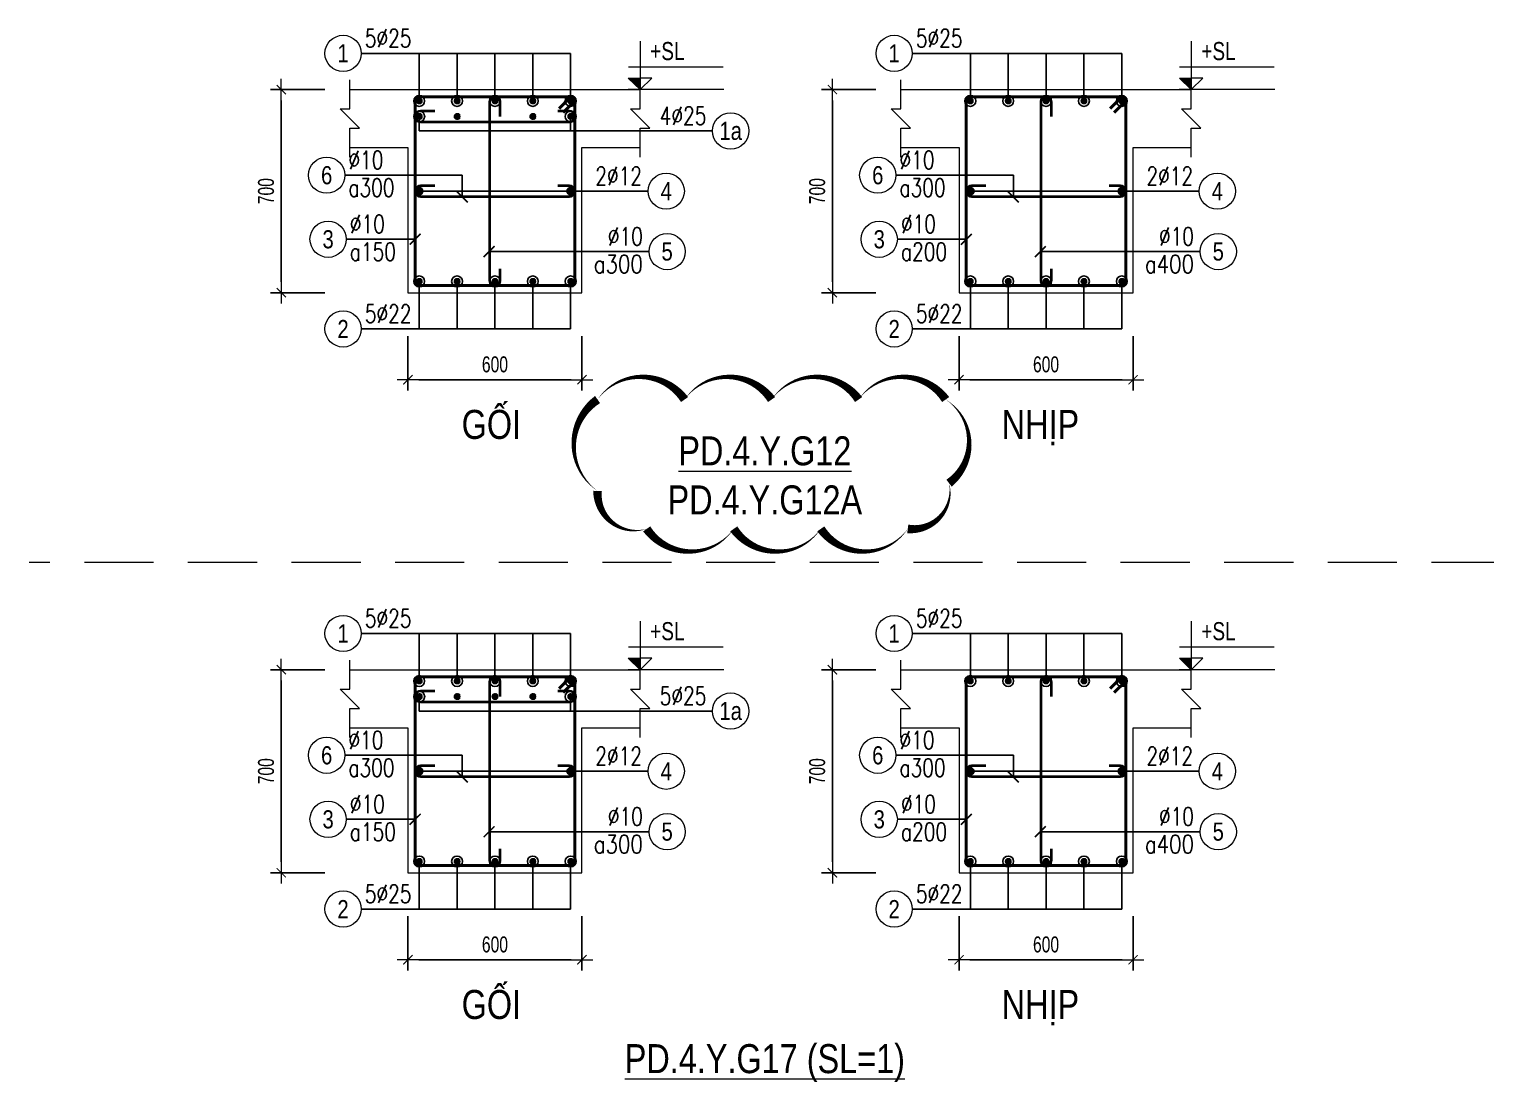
# Model space of a CAD drawing. Header units: millimetres. Extents: x 0 to 264070, y -218202 to 27271.
# Drawn here: x 225114 to 230135, y -217993 to -214363 of the extents above; entities that cross this region are included whole.
import ezdxf
from ezdxf.enums import TextEntityAlignment as Align

# ---------------------------------------------------------------- set-up
doc = ezdxf.new("R2010")
doc.units = ezdxf.units.MM
doc.header["$PDMODE"] = 3
doc.linetypes.add('HIDDEN2', pattern=[4.762499999999999, 3.175, -1.5875])
doc.layers.get('0').update_dxf_attribs({"lineweight": 20})
doc.layers.get('Defpoints').update_dxf_attribs({"color": 151, "lineweight": 9})
doc.layers.add('2020-08-14', color=6, linetype='Continuous', lineweight=20, plot=False)
for name, color, linetype, lineweight in [('NDC_S_ANNO', 7, 'Continuous', 20), ('NDC_S_CONTINUOUS', 3, 'Continuous', 20), ('NDC_S_DIM', 1, 'Continuous', 15), ('NDC_S_HIDDEN', 8, 'HIDDEN2', 13), ('NDC_S_REBAR', 4, 'Continuous', 35), ('NDC_S_STIRRUP', 4, 'Continuous', 40), ('NDC_S_TEXT SYMBOL', 7, 'Continuous', 20), ('NDC_S_THIN LINE', 8, 'Continuous', 9), ('NDC_S_VN TEXT', 7, 'Continuous', 20)]:
    doc.layers.add(name, color=color, linetype=linetype, lineweight=lineweight)
doc.styles.add('ARIAL', font='arial.ttf', dxfattribs={"width": 0.8})
doc.styles.add('NDC_ANNO', font='', dxfattribs={"width": 0.8})
doc.styles.add('NDC_DIM', font='', dxfattribs={"width": 0.75})
doc.styles.add('NDC_EN TXT', font='romans.shx', dxfattribs={"width": 0.8})
doc.styles.get('NDC_ANNO').set_extended_font_data('Dotum')
doc.styles.get('NDC_DIM').set_extended_font_data('Dotum')
doc.dimstyles.new('NDC_dim_25', dxfattribs={"dimscale": 25, "dimtxt": 2.2, "dimasz": 1.5, "dimexe": 1.5, "dimexo": 2.5, "dimgap": 1, "dimtad": 1, "dimdec": 0, "dimzin": 0, "dimdsep": 46, "dimtxsty": 'NDC_DIM', "dimblk": 'DIMMARK', "dimcen": 0.09, "dimdle": 1.2, "dimclrd": 1, "dimclre": 1, "dimclrt": 3, "dimadec": 0, "dimazin": 0, "dimtfac": 1, "dimtdec": 0, "dimtix": 1, "dimtofl": 0, "dimtmove": 0, "dimatfit": 3, "dimfxl": 6, "dimfxlon": 1, "dimtolj": 1, "dimtzin": 0, "dimarcsym": 0})

# ---------------------------------------------------------------- blocks, each defined once
blk = doc.blocks.new('kata_block_THEP')
at = {"layer": 'NDC_S_REBAR', "color": 0}
for p, q in [((-0.5, 0), (0.5, 0)), ((-0.3535533905960619, 0.353553390592424), (0.3535533905960619, -0.353553390592424)), ((0.3535533905960619, 0.353553390592424), (-0.3535533905960619, -0.353553390592424)), ((0, 0.5), (0, -0.5))]:
    blk.add_line(p, q, dxfattribs=at)
at = {"layer": 'NDC_S_REBAR', "color": 0, "const_width": 0.08333333333333334}
blk.add_lwpolyline([(-0.5, -1.818989403545856e-12, 1), (0.5000000000145519, -1.818989403545856e-12, 1), (-0.5, -1.818989403545856e-12, 1)], format="xyb", dxfattribs=at)
blk = doc.blocks.new('*U239')
blk.add_circle((2.5, 0), 2.5)
at = {"layer": 'NDC_S_VN TEXT', "color": 3, "style": 'NDC_EN TXT', "width": 0.75}
blk.add_attdef('DK2', text='', height=2.5, dxfattribs=at).set_placement((-0.85, 0.8455043070534884), align=Align.RIGHT)
at = {"layer": 'NDC_S_VN TEXT', "color": 7, "style": 'ARIAL', "width": 0.8}
blk.add_attdef('SH3', text='', height=2.5, dxfattribs=at).set_placement((2.5, 0), align=Align.MIDDLE)
blk = doc.blocks.new('*U240')
blk.add_circle((-2.5, 0), 2.5)
at = {"layer": 'NDC_S_VN TEXT', "color": 3, "style": 'NDC_EN TXT', "width": 0.75}
blk.add_attdef('DK1', (0.5, 0.8455043070534884), '', height=2.5, dxfattribs=at)
at = {"layer": 'NDC_S_VN TEXT', "color": 7, "style": 'ARIAL', "width": 0.8}
blk.add_attdef('SH2', text='', height=2.5, dxfattribs=at).set_placement((-2.5, 0), align=Align.MIDDLE)
blk = doc.blocks.new('*U241')
blk.add_circle((-2.5, 0), 2.5)
at = {"layer": 'NDC_S_VN TEXT', "color": 3, "style": 'NDC_EN TXT', "width": 0.75}
for tag, p in [('DK1', (0.5, 0.8455043070534884)), ('KC1', (0.5, -2.972544307831413))]:
    blk.add_attdef(tag, p, '', height=2.5, dxfattribs=at)
at = {"layer": 'NDC_S_VN TEXT', "color": 7, "style": 'ARIAL', "width": 0.8}
blk.add_attdef('SH2', text='', height=2.5, dxfattribs=at).set_placement((-2.5, 0), align=Align.MIDDLE)
blk = doc.blocks.new('*U321')
blk.add_circle((2.5, 0), 2.5)
at = {"layer": 'NDC_S_VN TEXT', "color": 3, "style": 'NDC_EN TXT'}
for tag, width, p in [('DK2', 0.75, (-0.85, 0.8455043070534884)), ('KC2', 0.8, (-0.85, -2.972544307831413))]:
    blk.add_attdef(tag, text='', height=2.5, dxfattribs=dict(at, width=width)).set_placement(p, align=Align.RIGHT)
at = {"layer": 'NDC_S_VN TEXT', "color": 7, "style": 'ARIAL', "width": 0.8}
blk.add_attdef('SH3', text='', height=2.5, dxfattribs=at).set_placement((2.5, 0), align=Align.MIDDLE)
blk = doc.blocks.new('DIMMARK')
at = {"layer": 'NDC_S_DIM', "color": 1}
blk.add_line((-1.5, 0), (1, 0), dxfattribs=at)
at = {"layer": 'NDC_S_DIM', "color": 2, "const_width": 0.1}
blk.add_lwpolyline([(-0.4242640687119285, -0.4242640687119285), (0.4242640687119285, 0.4242640687119285)], dxfattribs=at)
blk = doc.blocks.new('kata_block_TD')
at = {"color": 6, "linetype": 'ByBlock', "lineweight": -2, "style": 'ARIAL', "width": 0.8}
blk.add_attdef('SECTDET2', text='', height=5, dxfattribs=at).set_placement((0, 7.970649532882817), align=Align.CENTER)
at = {"color": 0, "linetype": 'ByBlock', "lineweight": -2, "style": 'ARIAL', "width": 0.8}
blk.add_attdef('SECTDET1', text='', height=5, dxfattribs=at).set_placement((0, 1.470649532882817), align=Align.CENTER)
at = {"color": 3, "lineweight": 25, "style": 'ARIAL', "width": 0.8}
blk.add_attdef('SSCALE', text='', height=2.5, dxfattribs=at).set_placement((0, -3.998868953555331), align=Align.CENTER)
blk = doc.blocks.new('*D820')
at = {"layer": 'Defpoints', "color": 0, "transparency": 16777216}
for p in [(228389.1225174305, -214572.0773442238), (227883.1225174305, -215272.0773442238), (228389.1225174305, -215272.0773442238)]:
    blk.add_point(p, dxfattribs=at)
at = {"layer": 'NDC_S_DIM', "color": 1, "lineweight": -2, "transparency": 16777216}
for p, q in [((228033.1225174305, -214572.0773442238), (227845.6225174305, -214572.0773442238)), ((227883.1225174305, -214609.5773442238), (227883.1225174305, -215234.5773442238)), ((228033.1225174305, -215272.0773442238), (227845.6225174305, -215272.0773442238))]:
    blk.add_line(p, q, dxfattribs=at)
at = {"layer": 'NDC_S_DIM', "color": 1, "lineweight": -2, "transparency": 16777216, "xscale": 37.5, "yscale": 37.5, "zscale": 37.5}
for p, rotation in [((227883.1225174305, -214572.0773442238), 90), ((227883.1225174305, -215272.0773442238), 270)]:
    blk.add_blockref('DIMMARK', p, dxfattribs=dict(at, rotation=rotation))
at = {"layer": 'NDC_S_DIM', "color": 3, "transparency": 16777216, "insert": (227830.6225174306, -214922.0773442238), "char_height": 55.00000000000001, "attachment_point": 5, "rotation": 90, "style": 'NDC_DIM'}
blk.add_mtext('\\A1;700', dxfattribs=at)
blk = doc.blocks.new('*D821')
at = {"layer": 'Defpoints', "color": 0, "transparency": 16777216}
for p in [(228319.4493928862, -215272.0773442238), (228919.4493928862, -215272.0773442238), (228919.4493928862, -215572.0773442238)]:
    blk.add_point(p, dxfattribs=at)
at = {"layer": 'NDC_S_DIM', "color": 1, "lineweight": -2, "transparency": 16777216}
for p, q in [((228319.4493928862, -215422.0773442238), (228319.4493928862, -215609.5773442238)), ((228919.4493928862, -215422.0773442238), (228919.4493928862, -215609.5773442238)), ((228356.9493928862, -215572.0773442238), (228881.9493928862, -215572.0773442238))]:
    blk.add_line(p, q, dxfattribs=at)
at = {"layer": 'NDC_S_DIM', "color": 1, "lineweight": -2, "transparency": 16777216, "xscale": 37.5, "yscale": 37.5, "zscale": 37.5, "rotation": 180}
blk.add_blockref('DIMMARK', (228319.4493928862, -215572.0773442238), dxfattribs=at)
at = {"layer": 'NDC_S_DIM', "color": 1, "lineweight": -2, "transparency": 16777216, "xscale": 37.5, "yscale": 37.5, "zscale": 37.5}
blk.add_blockref('DIMMARK', (228919.4493928862, -215572.0773442238), dxfattribs=at)
at = {"layer": 'NDC_S_DIM', "color": 3, "transparency": 16777216, "insert": (228619.4493928862, -215519.5773442238), "char_height": 55.00000000000001, "attachment_point": 5, "style": 'NDC_DIM'}
blk.add_mtext('\\A1;600', dxfattribs=at)
blk = doc.blocks.new('kata_block_CT')
at = {"layer": 'NDC_S_ANNO'}
blk.add_hatch(color=3, dxfattribs=at).paths.add_polyline_path([(0, 1.596954857557648), (-1.612010908633238, 1.596954857557648), (0, 0)])
at = {"layer": 'NDC_S_ANNO', "ltscale": 50}
h = blk.add_hatch(dxfattribs=at)
h.set_pattern_fill('ANSI31', color=256, scale=1.406250541793835, style=0)
h.set_pattern_definition([(45.00000000000001, (0, 5.456968210637569e-12), (-3.157122508925224, 3.157122508925225), [])])
h.paths.add_polyline_path([(0, 1.596954857557648), (0, 0), (1.612010908924276, 1.596954857557648)])
for p, q in [((-1.592704896858777, 3.140833880479477), (11.46947077315417, 3.140833880479477)), ((11.56125648126181, 5.456968210637569e-12), (-1.63869572513795, 5.456968210637569e-12))]:
    blk.add_line(p, q, dxfattribs=at)
for points in [[(0, 6.69495074864426), (0, 0)], [(0, 0), (-1.612010908924276, 1.596954857557648), (0, 1.596954857557648)], [(0, 0), (1.612010908924276, 1.596954857557648), (0, 1.596954857557648)]]:
    blk.add_lwpolyline(points, dxfattribs=at)
at = {"layer": 'NDC_S_ANNO', "color": 8, "ltscale": 50}
blk.add_lwpolyline([(0, 0), (-1.612010908633238, 1.596954857557648), (0, 1.596954857557648)], dxfattribs=at)
at = {"layer": 'NDC_S_TEXT SYMBOL', "color": 3, "style": 'NDC_ANNO', "width": 0.8}
blk.add_attdef('CT', (1.409564409346785, 4.068271311703938), '', height=2.5, dxfattribs=at)
blk = doc.blocks.new('*D822')
at = {"layer": 'Defpoints', "color": 0, "transparency": 16777216}
for p in [(226489.5717227225, -214572.0773442238), (225983.5717227225, -215272.0773442238), (226489.5717227225, -215272.0773442238)]:
    blk.add_point(p, dxfattribs=at)
at = {"layer": 'NDC_S_DIM', "color": 1, "lineweight": -2, "transparency": 16777216}
for p, q in [((226133.5717227225, -214572.0773442238), (225946.0717227225, -214572.0773442238)), ((225983.5717227225, -214609.5773442238), (225983.5717227225, -215234.5773442238)), ((226133.5717227225, -215272.0773442238), (225946.0717227225, -215272.0773442238))]:
    blk.add_line(p, q, dxfattribs=at)
at = {"layer": 'NDC_S_DIM', "color": 1, "lineweight": -2, "transparency": 16777216, "xscale": 37.5, "yscale": 37.5, "zscale": 37.5}
for p, rotation in [((225983.5717227225, -214572.0773442238), 90), ((225983.5717227225, -215272.0773442238), 270)]:
    blk.add_blockref('DIMMARK', p, dxfattribs=dict(at, rotation=rotation))
at = {"layer": 'NDC_S_DIM', "color": 3, "transparency": 16777216, "insert": (225931.0717227225, -214922.0773442238), "char_height": 55.00000000000001, "attachment_point": 5, "rotation": 90, "style": 'NDC_DIM'}
blk.add_mtext('\\A1;700', dxfattribs=at)
blk = doc.blocks.new('*D823')
at = {"layer": 'Defpoints', "color": 0, "transparency": 16777216}
for p in [(226419.8985981781, -215272.0773442238), (227019.8985981781, -215272.0773442238), (227019.8985981781, -215572.0773442238)]:
    blk.add_point(p, dxfattribs=at)
at = {"layer": 'NDC_S_DIM', "color": 1, "lineweight": -2, "transparency": 16777216}
for p, q in [((226419.8985981781, -215422.0773442238), (226419.8985981781, -215609.5773442238)), ((227019.8985981781, -215422.0773442238), (227019.8985981781, -215609.5773442238)), ((226457.3985981781, -215572.0773442238), (226982.3985981781, -215572.0773442238))]:
    blk.add_line(p, q, dxfattribs=at)
at = {"layer": 'NDC_S_DIM', "color": 1, "lineweight": -2, "transparency": 16777216, "xscale": 37.5, "yscale": 37.5, "zscale": 37.5, "rotation": 180}
blk.add_blockref('DIMMARK', (226419.8985981781, -215572.0773442238), dxfattribs=at)
at = {"layer": 'NDC_S_DIM', "color": 1, "lineweight": -2, "transparency": 16777216, "xscale": 37.5, "yscale": 37.5, "zscale": 37.5}
blk.add_blockref('DIMMARK', (227019.8985981781, -215572.0773442238), dxfattribs=at)
at = {"layer": 'NDC_S_DIM', "color": 3, "transparency": 16777216, "insert": (226719.8985981781, -215519.5773442238), "char_height": 55.00000000000001, "attachment_point": 5, "style": 'NDC_DIM'}
blk.add_mtext('\\A1;600', dxfattribs=at)
blk = doc.blocks.new('*D832')
at = {"layer": 'Defpoints', "color": 0, "transparency": 16777216}
for p in [(228389.1225174305, -216572.0773442215), (227883.1225174305, -217272.0773442215), (228389.1225174305, -217272.0773442215)]:
    blk.add_point(p, dxfattribs=at)
at = {"layer": 'NDC_S_DIM', "color": 1, "lineweight": -2, "transparency": 16777216}
for p, q in [((228033.1225174305, -216572.0773442215), (227845.6225174305, -216572.0773442215)), ((227883.1225174305, -216609.5773442215), (227883.1225174305, -217234.5773442215)), ((228033.1225174305, -217272.0773442215), (227845.6225174305, -217272.0773442215))]:
    blk.add_line(p, q, dxfattribs=at)
at = {"layer": 'NDC_S_DIM', "color": 1, "lineweight": -2, "transparency": 16777216, "xscale": 37.5, "yscale": 37.5, "zscale": 37.5}
for p, rotation in [((227883.1225174305, -216572.0773442215), 90), ((227883.1225174305, -217272.0773442215), 270)]:
    blk.add_blockref('DIMMARK', p, dxfattribs=dict(at, rotation=rotation))
at = {"layer": 'NDC_S_DIM', "color": 3, "transparency": 16777216, "insert": (227830.6225174306, -216922.0773442215), "char_height": 55.00000000000001, "attachment_point": 5, "rotation": 90, "style": 'NDC_DIM'}
blk.add_mtext('\\A1;700', dxfattribs=at)
blk = doc.blocks.new('*D833')
at = {"layer": 'Defpoints', "color": 0, "transparency": 16777216}
for p in [(228319.4493928862, -217272.0773442215), (228919.4493928862, -217272.0773442215), (228919.4493928862, -217572.0773442215)]:
    blk.add_point(p, dxfattribs=at)
at = {"layer": 'NDC_S_DIM', "color": 1, "lineweight": -2, "transparency": 16777216}
for p, q in [((228319.4493928862, -217422.0773442215), (228319.4493928862, -217609.5773442215)), ((228919.4493928862, -217422.0773442215), (228919.4493928862, -217609.5773442215)), ((228356.9493928862, -217572.0773442215), (228881.9493928862, -217572.0773442215))]:
    blk.add_line(p, q, dxfattribs=at)
at = {"layer": 'NDC_S_DIM', "color": 1, "lineweight": -2, "transparency": 16777216, "xscale": 37.5, "yscale": 37.5, "zscale": 37.5, "rotation": 180}
blk.add_blockref('DIMMARK', (228319.4493928862, -217572.0773442215), dxfattribs=at)
at = {"layer": 'NDC_S_DIM', "color": 1, "lineweight": -2, "transparency": 16777216, "xscale": 37.5, "yscale": 37.5, "zscale": 37.5}
blk.add_blockref('DIMMARK', (228919.4493928862, -217572.0773442215), dxfattribs=at)
at = {"layer": 'NDC_S_DIM', "color": 3, "transparency": 16777216, "insert": (228619.4493928862, -217519.5773442215), "char_height": 55.00000000000001, "attachment_point": 5, "style": 'NDC_DIM'}
blk.add_mtext('\\A1;600', dxfattribs=at)
blk = doc.blocks.new('*D834')
at = {"layer": 'Defpoints', "color": 0, "transparency": 16777216}
for p in [(226489.5717227225, -216572.0773442215), (225983.5717227225, -217272.0773442215), (226489.5717227225, -217272.0773442215)]:
    blk.add_point(p, dxfattribs=at)
at = {"layer": 'NDC_S_DIM', "color": 1, "lineweight": -2, "transparency": 16777216}
for p, q in [((226133.5717227225, -216572.0773442215), (225946.0717227225, -216572.0773442215)), ((225983.5717227225, -216609.5773442215), (225983.5717227225, -217234.5773442215)), ((226133.5717227225, -217272.0773442215), (225946.0717227225, -217272.0773442215))]:
    blk.add_line(p, q, dxfattribs=at)
at = {"layer": 'NDC_S_DIM', "color": 1, "lineweight": -2, "transparency": 16777216, "xscale": 37.5, "yscale": 37.5, "zscale": 37.5}
for p, rotation in [((225983.5717227225, -216572.0773442215), 90), ((225983.5717227225, -217272.0773442215), 270)]:
    blk.add_blockref('DIMMARK', p, dxfattribs=dict(at, rotation=rotation))
at = {"layer": 'NDC_S_DIM', "color": 3, "transparency": 16777216, "insert": (225931.0717227225, -216922.0773442215), "char_height": 55.00000000000001, "attachment_point": 5, "rotation": 90, "style": 'NDC_DIM'}
blk.add_mtext('\\A1;700', dxfattribs=at)
blk = doc.blocks.new('*D835')
at = {"layer": 'Defpoints', "color": 0, "transparency": 16777216}
for p in [(226419.8985981781, -217272.0773442215), (227019.8985981781, -217272.0773442215), (227019.8985981781, -217572.0773442215)]:
    blk.add_point(p, dxfattribs=at)
at = {"layer": 'NDC_S_DIM', "color": 1, "lineweight": -2, "transparency": 16777216}
for p, q in [((226419.8985981781, -217422.0773442215), (226419.8985981781, -217609.5773442215)), ((227019.8985981781, -217422.0773442215), (227019.8985981781, -217609.5773442215)), ((226457.3985981781, -217572.0773442215), (226982.3985981781, -217572.0773442215))]:
    blk.add_line(p, q, dxfattribs=at)
at = {"layer": 'NDC_S_DIM', "color": 1, "lineweight": -2, "transparency": 16777216, "xscale": 37.5, "yscale": 37.5, "zscale": 37.5, "rotation": 180}
blk.add_blockref('DIMMARK', (226419.8985981781, -217572.0773442215), dxfattribs=at)
at = {"layer": 'NDC_S_DIM', "color": 1, "lineweight": -2, "transparency": 16777216, "xscale": 37.5, "yscale": 37.5, "zscale": 37.5}
blk.add_blockref('DIMMARK', (227019.8985981781, -217572.0773442215), dxfattribs=at)
at = {"layer": 'NDC_S_DIM', "color": 3, "transparency": 16777216, "insert": (226719.8985981781, -217519.5773442215), "char_height": 55.00000000000001, "attachment_point": 5, "style": 'NDC_DIM'}
blk.add_mtext('\\A1;600', dxfattribs=at)

msp = doc.modelspace()

# ---------------------------------------------------------------- linework, layer by layer
at = {"layer": '2020-08-14'}
msp.add_lwpolyline([(227073.5349274483, -215640.4780677061, 0, 30, -0.52056705), (227373.5349274483, -215640.4780677061, 0, 30, -0.52056705), (227673.5349274483, -215640.4780677061, 0, 30, -0.52056705), (227973.5349274483, -215640.4780677061, 0, 30, -0.52056705), (228273.5349274483, -215640.4780677061, 0, 30, -0.52056705), (228285.1460350621, -215928.8669600922, 0, 30, -0.52056705), (228142.835337105, -216086.5562621351, 0, 30, -0.52056705), (227842.835337105, -216086.5562621351, 0, 30, -0.52056705), (227542.835337105, -216086.5562621351, 0, 30, -0.52056705), (227242.835337105, -216086.5562621351, 0, 30, -0.52056705), (227073.5349274483, -215955.8566717919, 0, 30, -0.52056705)], format="xyseb", close=True, dxfattribs=at)
at = {"layer": 'NDC_S_CONTINUOUS'}
for points in [[(226219.8985981781, -214572.0773442238), (226419.8985981781, -214572.0773442238), (226419.8985981781, -214572.0773442238), (227019.8985981781, -214572.0773442238), (227019.8985981781, -214572.0773442238), (227219.8985981781, -214572.0773442238)], [(228119.4493928862, -214572.0773442238), (228319.4493928862, -214572.0773442238), (228319.4493928862, -214572.0773442238), (228919.4493928862, -214572.0773442238), (228919.4493928862, -214572.0773442238), (229119.4493928862, -214572.0773442238)], [(226219.8985981781, -214772.0773442238), (226419.8985981781, -214772.0773442238), (226419.8985981781, -215272.0773442238), (227019.8985981781, -215272.0773442238), (227019.8985981781, -214772.0773442238), (227219.8985981781, -214772.0773442238)], [(228119.4493928862, -214772.0773442238), (228319.4493928862, -214772.0773442238), (228319.4493928862, -215272.0773442238), (228919.4493928862, -215272.0773442238), (228919.4493928862, -214772.0773442238), (229119.4493928862, -214772.0773442238)], [(226219.8985981781, -216572.0773442215), (226419.8985981781, -216572.0773442215), (226419.8985981781, -216572.0773442215), (227019.8985981781, -216572.0773442215), (227019.8985981781, -216572.0773442215), (227219.8985981781, -216572.0773442215)], [(228119.4493928862, -216572.0773442215), (228319.4493928862, -216572.0773442215), (228319.4493928862, -216572.0773442215), (228919.4493928862, -216572.0773442215), (228919.4493928862, -216572.0773442215), (229119.4493928862, -216572.0773442215)], [(226219.8985981781, -216772.0773442215), (226419.8985981781, -216772.0773442215), (226419.8985981781, -217272.0773442215), (227019.8985981781, -217272.0773442215), (227019.8985981781, -216772.0773442215), (227219.8985981781, -216772.0773442215)], [(228119.4493928862, -216772.0773442215), (228319.4493928862, -216772.0773442215), (228319.4493928862, -217272.0773442215), (228919.4493928862, -217272.0773442215), (228919.4493928862, -216772.0773442215), (229119.4493928862, -216772.0773442215)]]:
    msp.add_lwpolyline(points, dxfattribs=at)
at = {"layer": 'NDC_S_DIM'}
for centre in [(226458.8985981781, -214664.5773442238), (226980.8985981781, -214664.5773442238), (226458.8985981781, -216664.5773442215), (226980.8985981781, -216664.5773442215)]:
    msp.add_circle(centre, 18.82654195789014, dxfattribs=at)
at = {"layer": 'NDC_S_HIDDEN', "ltscale": 75}
msp.add_line((243044.9620485608, -216202.0456222702), (225114.385486981, -216202.0456222701), dxfattribs=at)
at = {"layer": 'NDC_S_REBAR'}
for points in [[(226512.243767988, -214646.1453442238), (226463.3305981782, -214646.1453442238, 0.9999999999999999), (226463.3305981782, -214683.0093442239), (226976.4665981781, -214683.0093442239, 0.9999999999999999), (226976.4665981781, -214646.1453442238), (226937.2097071693, -214646.1453442238, -0.414213562)], [(226738.2686402723, -214664.4220341571), (226738.2686402723, -214615.5088643473, 0.9999999999999999), (226701.4046402722, -214615.5088643473), (226701.4046402722, -215228.6453442238, 0.9999999999999999), (226738.2686402723, -215228.6453442238), (226738.2686402723, -215189.388453215, -0.414213562)], [(228637.8194349803, -214664.4220341571), (228637.8194349803, -214615.5088643473, 0.9999999999999999), (228600.9554349803, -214615.5088643473), (228600.9554349803, -215228.6453442238, 0.9999999999999999), (228637.8194349803, -215228.6453442238), (228637.8194349803, -215189.388453215, -0.414213562)], [(226512.243767988, -214903.6453442238), (226463.3305981782, -214903.6453442238, 0.9999999999999999), (226463.3305981782, -214940.5093442239), (226976.4665981781, -214940.5093442239, 0.9999999999999999), (226976.4665981781, -214903.6453442238), (226937.2097071693, -214903.6453442238, -0.414213562)], [(228411.7945626961, -214903.6453442238), (228362.8813928863, -214903.6453442238, 0.9999999999999999), (228362.8813928863, -214940.5093442239), (228876.0173928862, -214940.5093442239, 0.9999999999999999), (228876.0173928862, -214903.6453442238), (228836.7605018774, -214903.6453442238, -0.414213562)], [(226738.2686402723, -216664.4220341548), (226738.2686402723, -216615.508864345, 0.9999999999999999), (226701.4046402722, -216615.508864345), (226701.4046402722, -217228.6453442215, 0.9999999999999999), (226738.2686402723, -217228.6453442215), (226738.2686402723, -217189.3884532127, -0.414213562)], [(228637.8194349803, -216664.4220341548), (228637.8194349803, -216615.508864345, 0.9999999999999999), (228600.9554349803, -216615.508864345), (228600.9554349803, -217228.6453442215, 0.9999999999999999), (228637.8194349803, -217228.6453442215), (228637.8194349803, -217189.3884532127, -0.414213562)], [(226512.243767988, -216646.1453442214), (226463.3305981782, -216646.1453442214, 0.9999999999999999), (226463.3305981782, -216683.0093442214), (226976.4665981781, -216683.0093442214, 0.9999999999999999), (226976.4665981781, -216646.1453442214), (226937.2097071693, -216646.1453442214, -0.414213562)], [(226512.243767988, -216903.6453442215), (226463.3305981782, -216903.6453442215, 0.9999999999999999), (226463.3305981782, -216940.5093442216), (226976.4665981781, -216940.5093442216, 0.9999999999999999), (226976.4665981781, -216903.6453442215), (226937.2097071693, -216903.6453442215, -0.414213562)], [(228411.7945626961, -216903.6453442215), (228362.8813928863, -216903.6453442215, 0.9999999999999999), (228362.8813928863, -216940.5093442216), (228876.0173928862, -216940.5093442216, 0.9999999999999999), (228876.0173928862, -216903.6453442215), (228836.7605018774, -216903.6453442215, -0.414213562)]]:
    msp.add_lwpolyline(points, format="xyb", dxfattribs=at)
at = {"layer": 'NDC_S_STIRRUP'}
for points in [[(226940.8985981781, -214637.0773442238), (226980.8985981781, -214597.0773442238, -0.414213562), (226994.8985981781, -214611.0773442238), (226994.8985981781, -215233.0773442238, -0.414213562), (226980.8985981781, -215247.0773442238), (226458.8985981781, -215247.0773442238, -0.414213562), (226444.8985981781, -215233.0773442238), (226444.8985981781, -214611.0773442238, -0.414213562), (226458.8985981781, -214597.0773442238), (226980.8985981781, -214597.0773442238, -0.414213562), (226994.8985981781, -214611.0773442238), (226954.8985981781, -214651.0773442238)], [(228840.4493928862, -214637.0773442238), (228880.4493928862, -214597.0773442238, -0.414213562), (228894.4493928862, -214611.0773442238), (228894.4493928862, -215233.0773442238, -0.414213562), (228880.4493928862, -215247.0773442238), (228358.4493928862, -215247.0773442238, -0.414213562), (228344.4493928862, -215233.0773442238), (228344.4493928862, -214611.0773442238, -0.414213562), (228358.4493928862, -214597.0773442238), (228880.4493928862, -214597.0773442238, -0.414213562), (228894.4493928862, -214611.0773442238), (228854.4493928862, -214651.0773442238)], [(226940.8985981781, -216637.0773442215), (226980.8985981781, -216597.0773442215, -0.414213562), (226994.8985981781, -216611.0773442215), (226994.8985981781, -217233.0773442215, -0.414213562), (226980.8985981781, -217247.0773442215), (226458.8985981781, -217247.0773442215, -0.414213562), (226444.8985981781, -217233.0773442215), (226444.8985981781, -216611.0773442215, -0.414213562), (226458.8985981781, -216597.0773442215), (226980.8985981781, -216597.0773442215, -0.414213562), (226994.8985981781, -216611.0773442215), (226954.8985981781, -216651.0773442215)], [(228840.4493928862, -216637.0773442215), (228880.4493928862, -216597.0773442215, -0.414213562), (228894.4493928862, -216611.0773442215), (228894.4493928862, -217233.0773442215, -0.414213562), (228880.4493928862, -217247.0773442215), (228358.4493928862, -217247.0773442215, -0.414213562), (228344.4493928862, -217233.0773442215), (228344.4493928862, -216611.0773442215, -0.414213562), (228358.4493928862, -216597.0773442215), (228880.4493928862, -216597.0773442215, -0.414213562), (228894.4493928862, -216611.0773442215), (228854.4493928862, -216651.0773442215)]]:
    msp.add_lwpolyline(points, format="xyb", dxfattribs=at)
at = {"layer": 'NDC_S_THIN LINE'}
for points in [[(226219.8985981781, -214805.4106775572), (226219.8985981781, -214705.4106775572), (226253.2319315115, -214705.4106775572), (226186.5652648448, -214638.7440108905), (226219.8985981782, -214638.7440108905), (226219.8985981782, -214538.7440108905)], [(227219.8985981781, -214805.4106775572), (227219.8985981781, -214705.4106775572), (227253.2319315115, -214705.4106775572), (227186.5652648448, -214638.7440108905), (227219.8985981782, -214638.7440108905), (227219.8985981782, -214538.7440108905)], [(228119.4493928862, -214805.4106775572), (228119.4493928862, -214705.4106775572), (228152.7827262196, -214705.4106775572), (228086.1160595529, -214638.7440108905), (228119.4493928863, -214638.7440108905), (228119.4493928863, -214538.7440108905)], [(229119.4493928862, -214805.4106775572), (229119.4493928862, -214705.4106775572), (229152.7827262196, -214705.4106775572), (229086.1160595529, -214638.7440108905), (229119.4493928863, -214638.7440108905), (229119.4493928863, -214538.7440108905)], [(226219.8985981781, -216805.4106775549), (226219.8985981781, -216705.4106775549), (226253.2319315115, -216705.4106775549), (226186.5652648448, -216638.7440108882), (226219.8985981782, -216638.7440108882), (226219.8985981782, -216538.7440108882)], [(227219.8985981781, -216805.4106775549), (227219.8985981781, -216705.4106775549), (227253.2319315115, -216705.4106775549), (227186.5652648448, -216638.7440108882), (227219.8985981782, -216638.7440108882), (227219.8985981782, -216538.7440108882)], [(228119.4493928862, -216805.4106775549), (228119.4493928862, -216705.4106775549), (228152.7827262196, -216705.4106775549), (228086.1160595529, -216638.7440108882), (228119.4493928863, -216638.7440108882), (228119.4493928863, -216538.7440108882)], [(229119.4493928862, -216805.4106775549), (229119.4493928862, -216705.4106775549), (229152.7827262196, -216705.4106775549), (229086.1160595529, -216638.7440108882), (229119.4493928863, -216638.7440108882), (229119.4493928863, -216538.7440108882)]]:
    msp.add_lwpolyline(points, dxfattribs=at)

# ---------------------------------------------------------------- block references
at = {"layer": 'NDC_S_REBAR', "xscale": 22, "yscale": 22, "zscale": 22}
for p in [(226458.8985981781, -214611.0773442238), (226589.3985981781, -214611.0773442238), (226719.8985981781, -214611.0773442238), (226850.3985981781, -214611.0773442238), (226980.8985981781, -214611.0773442238), (228358.4493928862, -214611.0773442238), (228488.9493928862, -214611.0773442238), (228619.4493928862, -214611.0773442238), (228749.9493928862, -214611.0773442238), (228880.4493928862, -214611.0773442238), (226458.8985981781, -214664.5773442238), (226589.3985981781, -214664.5773442238), (226850.3985981781, -214664.5773442238), (226980.8985981781, -214664.5773442238), (226458.8985981781, -214922.0773442238), (226980.8985981781, -214922.0773442238), (228358.4493928862, -214922.0773442238), (228880.4493928862, -214922.0773442238), (226458.8985981781, -215233.0773442238), (226589.3985981781, -215233.0773442238), (226719.8985981781, -215233.0773442238), (226850.3985981781, -215233.0773442238), (226980.8985981781, -215233.0773442238), (228358.4493928862, -215233.0773442238), (228488.9493928862, -215233.0773442238), (228619.4493928862, -215233.0773442238), (228749.9493928862, -215233.0773442238), (228880.4493928862, -215233.0773442238), (226458.8985981781, -216611.0773442215), (226589.3985981781, -216611.0773442215), (226719.8985981781, -216611.0773442215), (226850.3985981781, -216611.0773442215), (226980.8985981781, -216611.0773442215), (228358.4493928862, -216611.0773442215), (228488.9493928862, -216611.0773442215), (228619.4493928862, -216611.0773442215), (228749.9493928862, -216611.0773442215), (228880.4493928862, -216611.0773442215), (226458.8985981781, -216664.5773442215), (226589.3985981781, -216664.5773442215), (226719.8985981781, -216664.5773442216), (226850.3985981781, -216664.5773442215), (226980.8985981781, -216664.5773442215), (226458.8985981781, -216922.0773442215), (226980.8985981781, -216922.0773442215), (228358.4493928862, -216922.0773442215), (228880.4493928862, -216922.0773442215), (226458.8985981781, -217233.0773442215), (226589.3985981781, -217233.0773442215), (226719.8985981781, -217233.0773442215), (226850.3985981781, -217233.0773442215), (226980.8985981781, -217233.0773442215), (228358.4493928862, -217233.0773442215), (228488.9493928862, -217233.0773442215), (228619.4493928862, -217233.0773442215), (228749.9493928862, -217233.0773442215), (228880.4493928862, -217233.0773442215)]:
    msp.add_blockref('kata_block_THEP', p, dxfattribs=at)
at = {"layer": 'NDC_S_THIN LINE', "xscale": 25, "yscale": 25, "zscale": 25}
for name, p, values in [('*U240', (226258.8985981781, -214447.0773442238), {'SH2': '1', 'DK1': '5%%c25'}), ('*U240', (228158.4493928862, -214447.0773442238), {'SH2': '1', 'DK1': '5%%c25'}), ('*U239', (227469.8985981781, -214714.5773442238), {'SH3': '1a', 'DK2': '4%%c25'}), ('*U241', (226202.3985981781, -214867.0773442238), {'SH2': '6', 'DK1': '%%c10', 'KC1': 'a300'}), ('*U241', (228101.9493928862, -214867.0773442238), {'SH2': '6', 'DK1': '%%c10', 'KC1': 'a300'}), ('*U239', (227247.7888419757, -214922.0773442238), {'SH3': '4', 'DK2': '2%%c12'}), ('*U239', (229147.3396366838, -214922.0773442238), {'SH3': '4', 'DK2': '2%%c12'}), ('*U241', (226207.3985981781, -215087.8980148334), {'SH2': '3', 'DK1': '%%c10', 'KC1': 'a150'}), ('*U321', (227250.9547970424, -215130.5444724032), {'SH3': '5', 'DK2': '%%c10', 'KC2': 'a300'}), ('*U241', (228106.9493928862, -215087.8980148334), {'SH2': '3', 'DK1': '%%c10', 'KC1': 'a200'}), ('*U321', (229150.5055917505, -215130.5444724032), {'SH3': '5', 'DK2': '%%c10', 'KC2': 'a400'}), ('*U240', (226258.8985981781, -215397.0773442238), {'SH2': '2', 'DK1': '5%%c22'}), ('*U240', (228158.4493928862, -215397.0773442238), {'SH2': '2', 'DK1': '5%%c22'}), ('*U240', (226258.8985981781, -216447.0773442215), {'SH2': '1', 'DK1': '5%%c25'}), ('*U240', (228158.4493928862, -216447.0773442215), {'SH2': '1', 'DK1': '5%%c25'}), ('*U239', (227469.8985981781, -216714.5773442215), {'SH3': '1a', 'DK2': '5%%c25'}), ('*U241', (226202.3985981781, -216867.0773442215), {'SH2': '6', 'DK1': '%%c10', 'KC1': 'a300'}), ('*U241', (228101.9493928862, -216867.0773442215), {'SH2': '6', 'DK1': '%%c10', 'KC1': 'a300'}), ('*U239', (227247.7888419757, -216922.0773442215), {'SH3': '4', 'DK2': '2%%c12'}), ('*U239', (229147.3396366838, -216922.0773442215), {'SH3': '4', 'DK2': '2%%c12'}), ('*U241', (226207.3985981781, -217087.8980148311), {'SH2': '3', 'DK1': '%%c10', 'KC1': 'a150'}), ('*U241', (228106.9493928862, -217087.8980148311), {'SH2': '3', 'DK1': '%%c10', 'KC1': 'a200'}), ('*U321', (227250.9547970424, -217130.5444724009), {'SH3': '5', 'DK2': '%%c10', 'KC2': 'a300'}), ('*U321', (229150.5055917505, -217130.5444724009), {'SH3': '5', 'DK2': '%%c10', 'KC2': 'a400'}), ('*U240', (226258.8985981781, -217397.0773442215), {'SH2': '2', 'DK1': '5%%c25'}), ('*U240', (228158.4493928862, -217397.0773442215), {'SH2': '2', 'DK1': '5%%c22'})]:
    msp.add_blockref(name, p, dxfattribs=at).add_auto_attribs(values)
at = {"layer": 'NDC_S_VN TEXT', "xscale": 25, "yscale": 25, "zscale": 25}
for p in [(227219.8985981781, -214572.0773442238), (229119.4493928862, -214572.0773442238), (227219.8985981781, -216572.0773442215), (229119.4493928862, -216572.0773442215)]:
    msp.add_blockref('kata_block_CT', p, dxfattribs=at).add_auto_attribs({'CT': '+SL'})
at = {"layer": 'NDC_S_VN TEXT'}
ref = msp.add_blockref('kata_block_TD', (226707.6337850111, -215805.7149997156), dxfattribs=dict(at, xscale=20, yscale=20, zscale=20))
ref.add_attrib('SECTDET1', 'GỐI', dxfattribs={"layer": '0', "color": 0, "linetype": 'ByBlock', "lineweight": -2, "height": 100, "style": 'ARIAL', "width": 0.8}).set_placement((226707.6337850111, -215776.302009058), align=Align.CENTER)
ref = msp.add_blockref('kata_block_TD', (228599.994620731, -215805.7149997156), dxfattribs=dict(at, xscale=20, yscale=20, zscale=20))
ref.add_attrib('SECTDET1', 'NHỊP', dxfattribs={"layer": '0', "color": 0, "linetype": 'ByBlock', "lineweight": -2, "height": 100, "style": 'ARIAL', "width": 0.8}).set_placement((228599.994620731, -215776.302009058), align=Align.CENTER)
ref = msp.add_blockref('kata_block_TD', (227650.2142090903, -215896.8260747367), dxfattribs=dict(at, xscale=20, yscale=20, zscale=20))
ref.add_attrib('SECTDET1', '%%uPD.4.Y.G12', dxfattribs={"layer": '0', "color": 0, "linetype": 'ByBlock', "lineweight": -2, "height": 100, "style": 'ARIAL', "width": 0.8}).set_placement((227650.2142090903, -215867.413084079), align=Align.CENTER)
ref = msp.add_blockref('kata_block_TD', (227650.2142090903, -216065.9441790191), dxfattribs=dict(at, xscale=20, yscale=20, zscale=20))
ref.add_attrib('SECTDET1', 'PD.4.Y.G12A', dxfattribs={"layer": '0', "color": 0, "linetype": 'ByBlock', "lineweight": -2, "height": 100, "style": 'ARIAL', "width": 0.8}).set_placement((227650.2142090903, -216036.5311883615), align=Align.CENTER)
ref = msp.add_blockref('kata_block_TD', (226707.6337850111, -217805.7149997133), dxfattribs=dict(at, xscale=20, yscale=20, zscale=20))
ref.add_attrib('SECTDET1', 'GỐI', dxfattribs={"layer": '0', "color": 0, "linetype": 'ByBlock', "lineweight": -2, "height": 100, "style": 'ARIAL', "width": 0.8}).set_placement((226707.6337850111, -217776.3020090557), align=Align.CENTER)
ref = msp.add_blockref('kata_block_TD', (228599.994620731, -217805.7149997133), dxfattribs=dict(at, xscale=20, yscale=20, zscale=20))
ref.add_attrib('SECTDET1', 'NHỊP', dxfattribs={"layer": '0', "color": 0, "linetype": 'ByBlock', "lineweight": -2, "height": 100, "style": 'ARIAL', "width": 0.8}).set_placement((228599.994620731, -217776.3020090557), align=Align.CENTER)
ref = msp.add_blockref('kata_block_TD', (227650.2142090903, -217992.4145163043), dxfattribs=dict(at, xscale=20, yscale=20, zscale=20))
ref.add_attrib('SECTDET1', '%%uPD.4.Y.G17 (SL=1)', dxfattribs={"layer": '0', "color": 0, "linetype": 'ByBlock', "lineweight": -2, "height": 100, "style": 'ARIAL', "width": 0.8}).set_placement((227650.2142090903, -217963.0015256466), align=Align.CENTER)

# ---------------------------------------------------------------- dimensions: what is measured, and where the dimension line sits
at = {"layer": 'NDC_S_DIM'}
for base, p1, p2, picture, middle in [((225983.5717227225, -215272.0773442238), (226489.5717227225, -214572.0773442238), (226489.5717227225, -215272.0773442238), '*D822', (225931.0717227225, -214922.0773442238)), ((227883.1225174305, -215272.0773442238), (228389.1225174305, -214572.0773442238), (228389.1225174305, -215272.0773442238), '*D820', (227830.6225174306, -214922.0773442238)), ((225983.5717227225, -217272.0773442215), (226489.5717227225, -216572.0773442215), (226489.5717227225, -217272.0773442215), '*D834', (225931.0717227225, -216922.0773442215)), ((227883.1225174305, -217272.0773442215), (228389.1225174305, -216572.0773442215), (228389.1225174305, -217272.0773442215), '*D832', (227830.6225174306, -216922.0773442215))]:
    dim = msp.add_linear_dim(base=base, p1=p1, p2=p2, angle=270, dimstyle='NDC_dim_25', dxfattribs=at)
    dim.commit()
    dim.dimension.update_dxf_attribs({"geometry": picture, "text_midpoint": middle})
for base, p1, p2, picture, middle in [((227019.8985981781, -215572.0773442238), (226419.8985981781, -215272.0773442238), (227019.8985981781, -215272.0773442238), '*D823', (226719.8985981781, -215519.5773442238)), ((228919.4493928862, -215572.0773442238), (228319.4493928862, -215272.0773442238), (228919.4493928862, -215272.0773442238), '*D821', (228619.4493928862, -215519.5773442238)), ((227019.8985981781, -217572.0773442215), (226419.8985981781, -217272.0773442215), (227019.8985981781, -217272.0773442215), '*D835', (226719.8985981781, -217519.5773442215)), ((228919.4493928862, -217572.0773442215), (228319.4493928862, -217272.0773442215), (228919.4493928862, -217272.0773442215), '*D833', (228619.4493928862, -217519.5773442215))]:
    dim = msp.add_linear_dim(base=base, p1=p1, p2=p2, dimstyle='NDC_dim_25', dxfattribs=at)
    dim.commit()
    dim.dimension.update_dxf_attribs({"geometry": picture, "text_midpoint": middle})

# ---------------------------------------------------------------- leaders
at = {"layer": 'NDC_S_THIN LINE'}
for points, override in [([(226980.8985981781, -214611.0773442238), (226980.8985981781, -214447.0773442238), (226258.8985981781, -214447.0773442238)], {"dimldrblk": 'DotBlank'}), ([(226850.3985981781, -214611.0773442238), (226850.3985981781, -214447.0773442238), (226258.8985981781, -214447.0773442238)], {"dimldrblk": 'DotBlank'}), ([(226719.8985981781, -214611.0773442238), (226719.8985981781, -214447.0773442238), (226258.8985981781, -214447.0773442238)], {"dimldrblk": 'DotBlank'}), ([(226589.3985981781, -214611.0773442238), (226589.3985981781, -214447.0773442238), (226258.8985981781, -214447.0773442238)], {"dimldrblk": 'DotBlank'}), ([(226458.8985981781, -214611.0773442238), (226458.8985981781, -214447.0773442238), (226258.8985981781, -214447.0773442238)], {"dimldrblk": 'DotBlank'}), ([(228880.4493928862, -214611.0773442238), (228880.4493928862, -214447.0773442238), (228158.4493928862, -214447.0773442238)], {"dimldrblk": 'DotBlank'}), ([(228749.9493928862, -214611.0773442238), (228749.9493928862, -214447.0773442238), (228158.4493928862, -214447.0773442238)], {"dimldrblk": 'DotBlank'}), ([(228619.4493928862, -214611.0773442238), (228619.4493928862, -214447.0773442238), (228158.4493928862, -214447.0773442238)], {"dimldrblk": 'DotBlank'}), ([(228488.9493928862, -214611.0773442238), (228488.9493928862, -214447.0773442238), (228158.4493928862, -214447.0773442238)], {"dimldrblk": 'DotBlank'}), ([(228358.4493928862, -214611.0773442238), (228358.4493928862, -214447.0773442238), (228158.4493928862, -214447.0773442238)], {"dimldrblk": 'DotBlank'}), ([(226458.8985981781, -214664.5773442238), (226458.8985981781, -214714.5773442238), (227469.8985981781, -214714.5773442238)], {"dimldrblk": 'DotBlank'}), ([(226980.8985981781, -214664.5773442238), (226980.8985981781, -214714.5773442238), (227469.8985981781, -214714.5773442238)], {"dimldrblk": 'DotBlank'}), ([(226607.2319315115, -214942.0773442238), (226607.2319315115, -214867.0773442238), (226202.3985981781, -214867.0773442238)], {"dimldrblk": 'ArchTick'}), ([(228506.7827262196, -214942.0773442238), (228506.7827262196, -214867.0773442238), (228101.9493928862, -214867.0773442238)], {"dimldrblk": 'ArchTick'}), ([(226458.8985981781, -214922.0773442238), (226986.8985981781, -214922.0773442238)], {"dimasz": 1, "dimldrblk": 'DotBlank'}), ([(226980.8985981781, -214922.0773442238), (226458.8985981781, -214922.0773442238)], {"dimasz": 1, "dimldrblk": 'DotBlank'}), ([(226980.8985981781, -214922.0773442238), (227247.7888419757, -214922.0773442238)], {"dimldrblk": 'DotSmall'}), ([(228358.4493928862, -214922.0773442238), (228886.4493928862, -214922.0773442238)], {"dimasz": 1, "dimldrblk": 'DotBlank'}), ([(228880.4493928862, -214922.0773442238), (228358.4493928862, -214922.0773442238)], {"dimasz": 1, "dimldrblk": 'DotBlank'}), ([(228880.4493928862, -214922.0773442238), (229147.3396366838, -214922.0773442238)], {"dimldrblk": 'DotSmall'}), ([(226444.8985981781, -215087.8980148334), (226207.3985981781, -215087.8980148334)], {"dimldrblk": 'ArchTick'}), ([(228344.4493928862, -215087.8980148334), (228106.9493928862, -215087.8980148334)], {"dimldrblk": 'ArchTick'}), ([(226699.8985981782, -215130.5444724032), (227250.9547970424, -215130.5444724032)], {"dimldrblk": 'ArchTick'}), ([(228599.4493928863, -215130.5444724032), (229150.5055917505, -215130.5444724032)], {"dimldrblk": 'ArchTick'}), ([(226980.8985981781, -215233.0773442238), (226980.8985981781, -215397.0773442238), (226258.8985981781, -215397.0773442238)], {"dimldrblk": 'DotBlank'}), ([(226850.3985981781, -215233.0773442238), (226850.3985981781, -215397.0773442238), (226258.8985981781, -215397.0773442238)], {"dimldrblk": 'DotBlank'}), ([(226719.8985981781, -215233.0773442238), (226719.8985981781, -215397.0773442238), (226258.8985981781, -215397.0773442238)], {"dimldrblk": 'DotBlank'}), ([(226589.3985981781, -215233.0773442238), (226589.3985981781, -215397.0773442238), (226258.8985981781, -215397.0773442238)], {"dimldrblk": 'DotBlank'}), ([(226458.8985981781, -215233.0773442238), (226458.8985981781, -215397.0773442238), (226258.8985981781, -215397.0773442238)], {"dimldrblk": 'DotBlank'}), ([(228880.4493928862, -215233.0773442238), (228880.4493928862, -215397.0773442238), (228158.4493928862, -215397.0773442238)], {"dimldrblk": 'DotBlank'}), ([(228749.9493928862, -215233.0773442238), (228749.9493928862, -215397.0773442238), (228158.4493928862, -215397.0773442238)], {"dimldrblk": 'DotBlank'}), ([(228619.4493928862, -215233.0773442238), (228619.4493928862, -215397.0773442238), (228158.4493928862, -215397.0773442238)], {"dimldrblk": 'DotBlank'}), ([(228488.9493928862, -215233.0773442238), (228488.9493928862, -215397.0773442238), (228158.4493928862, -215397.0773442238)], {"dimldrblk": 'DotBlank'}), ([(228358.4493928862, -215233.0773442238), (228358.4493928862, -215397.0773442238), (228158.4493928862, -215397.0773442238)], {"dimldrblk": 'DotBlank'}), ([(226980.8985981781, -216611.0773442215), (226980.8985981781, -216447.0773442215), (226258.8985981781, -216447.0773442215)], {"dimldrblk": 'DotBlank'}), ([(226850.3985981781, -216611.0773442215), (226850.3985981781, -216447.0773442215), (226258.8985981781, -216447.0773442215)], {"dimldrblk": 'DotBlank'}), ([(226719.8985981781, -216611.0773442215), (226719.8985981781, -216447.0773442215), (226258.8985981781, -216447.0773442215)], {"dimldrblk": 'DotBlank'}), ([(226589.3985981781, -216611.0773442215), (226589.3985981781, -216447.0773442215), (226258.8985981781, -216447.0773442215)], {"dimldrblk": 'DotBlank'}), ([(226458.8985981781, -216611.0773442215), (226458.8985981781, -216447.0773442215), (226258.8985981781, -216447.0773442215)], {"dimldrblk": 'DotBlank'}), ([(228880.4493928862, -216611.0773442215), (228880.4493928862, -216447.0773442215), (228158.4493928862, -216447.0773442215)], {"dimldrblk": 'DotBlank'}), ([(228749.9493928862, -216611.0773442215), (228749.9493928862, -216447.0773442215), (228158.4493928862, -216447.0773442215)], {"dimldrblk": 'DotBlank'}), ([(228619.4493928862, -216611.0773442215), (228619.4493928862, -216447.0773442215), (228158.4493928862, -216447.0773442215)], {"dimldrblk": 'DotBlank'}), ([(228488.9493928862, -216611.0773442215), (228488.9493928862, -216447.0773442215), (228158.4493928862, -216447.0773442215)], {"dimldrblk": 'DotBlank'}), ([(228358.4493928862, -216611.0773442215), (228358.4493928862, -216447.0773442215), (228158.4493928862, -216447.0773442215)], {"dimldrblk": 'DotBlank'}), ([(226458.8985981781, -216664.5773442215), (226458.8985981781, -216714.5773442215), (227469.8985981781, -216714.5773442215)], {"dimldrblk": 'DotBlank'}), ([(226980.8985981781, -216664.5773442215), (226980.8985981781, -216714.5773442215), (227469.8985981781, -216714.5773442215)], {"dimldrblk": 'DotBlank'}), ([(226607.2319315115, -216942.0773442215), (226607.2319315115, -216867.0773442215), (226202.3985981781, -216867.0773442215)], {"dimldrblk": 'ArchTick'}), ([(228506.7827262196, -216942.0773442215), (228506.7827262196, -216867.0773442215), (228101.9493928862, -216867.0773442215)], {"dimldrblk": 'ArchTick'}), ([(226458.8985981781, -216922.0773442215), (226986.8985981781, -216922.0773442215)], {"dimasz": 1, "dimldrblk": 'DotBlank'}), ([(226980.8985981781, -216922.0773442215), (226458.8985981781, -216922.0773442215)], {"dimasz": 1, "dimldrblk": 'DotBlank'}), ([(226980.8985981781, -216922.0773442215), (227247.7888419757, -216922.0773442215)], {"dimldrblk": 'DotSmall'}), ([(228358.4493928862, -216922.0773442215), (228886.4493928862, -216922.0773442215)], {"dimasz": 1, "dimldrblk": 'DotBlank'}), ([(228880.4493928862, -216922.0773442215), (228358.4493928862, -216922.0773442215)], {"dimasz": 1, "dimldrblk": 'DotBlank'}), ([(228880.4493928862, -216922.0773442215), (229147.3396366838, -216922.0773442215)], {"dimldrblk": 'DotSmall'}), ([(226444.8985981781, -217087.8980148311), (226207.3985981781, -217087.8980148311)], {"dimldrblk": 'ArchTick'}), ([(228344.4493928862, -217087.8980148311), (228106.9493928862, -217087.8980148311)], {"dimldrblk": 'ArchTick'}), ([(226699.8985981782, -217130.5444724009), (227250.9547970424, -217130.5444724009)], {"dimldrblk": 'ArchTick'}), ([(228599.4493928863, -217130.5444724009), (229150.5055917505, -217130.5444724009)], {"dimldrblk": 'ArchTick'}), ([(226980.8985981781, -217233.0773442215), (226980.8985981781, -217397.0773442215), (226258.8985981781, -217397.0773442215)], {"dimldrblk": 'DotBlank'}), ([(226850.3985981781, -217233.0773442215), (226850.3985981781, -217397.0773442215), (226258.8985981781, -217397.0773442215)], {"dimldrblk": 'DotBlank'}), ([(226719.8985981781, -217233.0773442215), (226719.8985981781, -217397.0773442215), (226258.8985981781, -217397.0773442215)], {"dimldrblk": 'DotBlank'}), ([(226589.3985981781, -217233.0773442215), (226589.3985981781, -217397.0773442215), (226258.8985981781, -217397.0773442215)], {"dimldrblk": 'DotBlank'}), ([(226458.8985981781, -217233.0773442215), (226458.8985981781, -217397.0773442215), (226258.8985981781, -217397.0773442215)], {"dimldrblk": 'DotBlank'}), ([(228880.4493928862, -217233.0773442215), (228880.4493928862, -217397.0773442215), (228158.4493928862, -217397.0773442215)], {"dimldrblk": 'DotBlank'}), ([(228749.9493928862, -217233.0773442215), (228749.9493928862, -217397.0773442215), (228158.4493928862, -217397.0773442215)], {"dimldrblk": 'DotBlank'}), ([(228619.4493928862, -217233.0773442215), (228619.4493928862, -217397.0773442215), (228158.4493928862, -217397.0773442215)], {"dimldrblk": 'DotBlank'}), ([(228488.9493928862, -217233.0773442215), (228488.9493928862, -217397.0773442215), (228158.4493928862, -217397.0773442215)], {"dimldrblk": 'DotBlank'}), ([(228358.4493928862, -217233.0773442215), (228358.4493928862, -217397.0773442215), (228158.4493928862, -217397.0773442215)], {"dimldrblk": 'DotBlank'})]:
    msp.add_leader(points, dimstyle='NDC_dim_25', override=override, dxfattribs=at)

doc.saveas('drawing.dxf')
